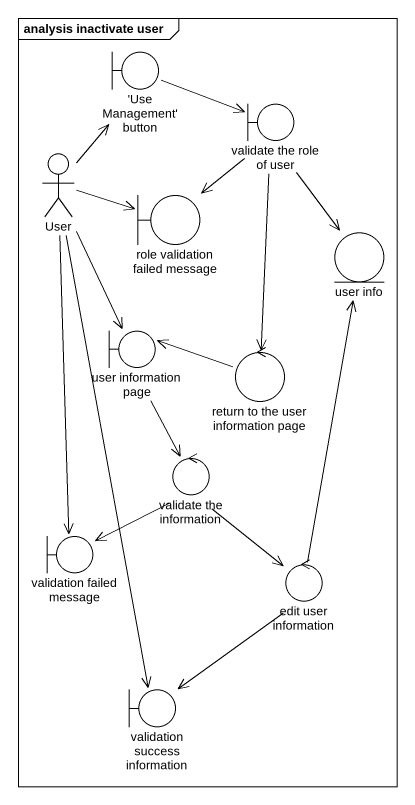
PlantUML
@startuml
mainframe analysis inactivate user
boundary "'Use Management' button" as Use_Management_button
boundary "validate the role of user" as validate_the_role_of_user
actor User
boundary "role validation failed message" as role_validation_failed
entity "user info" as user_info
boundary "user information page" as user_information_page
control "return to the user information page" as return_to_the_user
control "validate the information" as validate_the_information
boundary "validation failed message" as validation_failed_message
control "edit user information" as edit_user_information
boundary "validation success information" as validation_success
Use_Management_button -right-> validate_the_role_of_user
validate_the_role_of_user --> role_validation_failed
validate_the_role_of_user --> user_info
validate_the_role_of_user --> return_to_the_user
User -up-> Use_Management_button
User -right-> role_validation_failed
User --> user_information_page
User --> validation_failed_message
User --> validation_success
user_information_page --> validate_the_information
return_to_the_user -left-> user_information_page
validate_the_information --> validation_failed_message
validate_the_information --> edit_user_information
edit_user_information -up-> user_info
edit_user_information --> validation_success
@enduml
